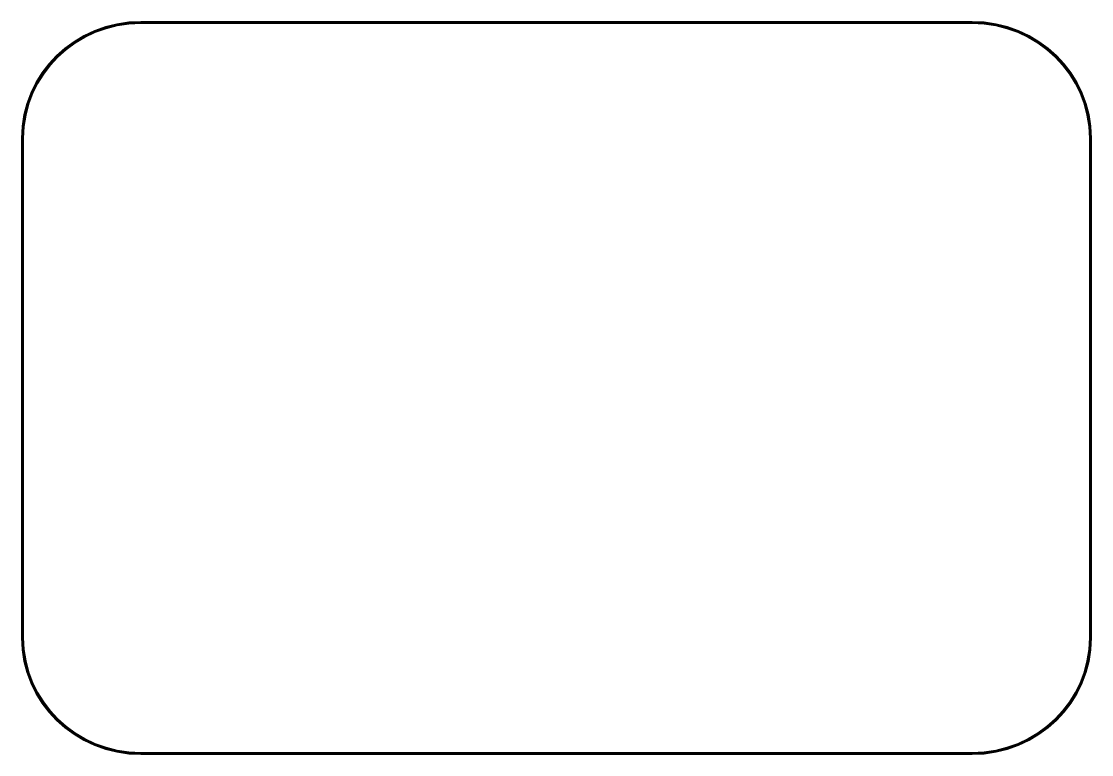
# Model space of a CAD drawing. Header units: millimetres. Extents: x 2.4 to 97.8, y -67.6 to -2.2.
import ezdxf

# ---------------------------------------------------------------- set-up
doc = ezdxf.new("R2010")
doc.units = ezdxf.units.MM
doc.header["$MEASUREMENT"] = 0
doc.layers.add('Calque 1', color=7, linetype='Continuous', lineweight=0)

msp = doc.modelspace()

# ---------------------------------------------------------------- linework, layer by layer
at = {"layer": 'Calque 1'}
for points in [[(13.036, -67.613), (7.163, -67.613), (2.386, -62.941), (2.386, -57.199), (2.386, -57.199), (2.386, -12.627), (2.386, -12.627), (2.386, -6.885), (7.163, -2.213), (13.036, -2.213), (13.036, -2.213), (87.136, -2.213), (87.136, -2.213), (93.008, -2.213), (97.785, -6.885), (97.785, -12.627), (97.785, -12.627), (97.785, -57.199), (97.785, -57.199), (97.785, -62.941), (93.008, -67.613), (87.136, -67.613), (87.136, -67.613), (13.036, -67.613), (13.036, -67.613)], [(13.036, -67.563), (7.191, -67.563), (2.436, -62.913), (2.436, -57.199), (2.436, -57.199), (2.436, -12.627), (2.436, -12.627), (2.436, -6.913), (7.191, -2.263), (13.036, -2.263), (13.036, -2.263), (87.136, -2.263), (87.136, -2.263), (92.981, -2.263), (97.735, -6.913), (97.735, -12.627), (97.735, -12.627), (97.735, -57.199), (97.735, -57.199), (97.735, -62.913), (92.981, -67.563), (87.136, -67.563), (87.136, -67.563), (13.036, -67.563), (13.036, -67.563)], [(13.036, -67.513), (7.219, -67.513), (2.486, -62.886), (2.486, -57.199), (2.486, -57.199), (2.486, -12.627), (2.486, -12.627), (2.486, -6.94), (7.219, -2.313), (13.036, -2.313), (13.036, -2.313), (87.136, -2.313), (87.136, -2.313), (92.953, -2.313), (97.686, -6.94), (97.686, -12.627), (97.686, -12.627), (97.686, -57.199), (97.686, -57.199), (97.686, -62.886), (92.953, -67.513), (87.136, -67.513), (87.136, -67.513), (13.036, -67.513), (13.036, -67.513)], [(13.036, -67.463), (7.246, -67.463), (2.536, -62.859), (2.536, -57.199), (2.536, -57.199), (2.536, -12.627), (2.536, -12.627), (2.536, -6.968), (7.246, -2.363), (13.036, -2.363), (13.036, -2.363), (87.136, -2.363), (87.136, -2.363), (92.925, -2.363), (97.636, -6.968), (97.636, -12.627), (97.636, -12.627), (97.636, -57.199), (97.636, -57.199), (97.636, -62.859), (92.925, -67.463), (87.136, -67.463), (87.136, -67.463), (13.036, -67.463), (13.036, -67.463)], [(87.136, -67.413), (87.136, -67.413), (13.036, -67.413), (13.036, -67.413), (7.264, -67.413), (2.586, -62.84), (2.586, -57.199), (2.586, -57.199), (2.586, -12.627), (2.586, -12.627), (2.586, -6.986), (7.264, -2.413), (13.036, -2.413), (13.036, -2.413), (87.136, -2.413), (87.136, -2.413), (92.907, -2.413), (97.586, -6.986), (97.586, -12.627), (97.586, -12.627), (97.586, -57.199), (97.586, -57.199), (97.586, -62.84), (92.907, -67.413), (87.136, -67.413)]]:
    msp.add_open_spline(points, degree=3, knots=[0, 0, 0, 0, 1, 1, 1, 2, 2, 2, 3, 3, 3, 4, 4, 4, 5, 5, 5, 6, 6, 6, 7, 7, 7, 8, 8, 8, 8], dxfattribs=at)

doc.saveas('drawing.dxf')
